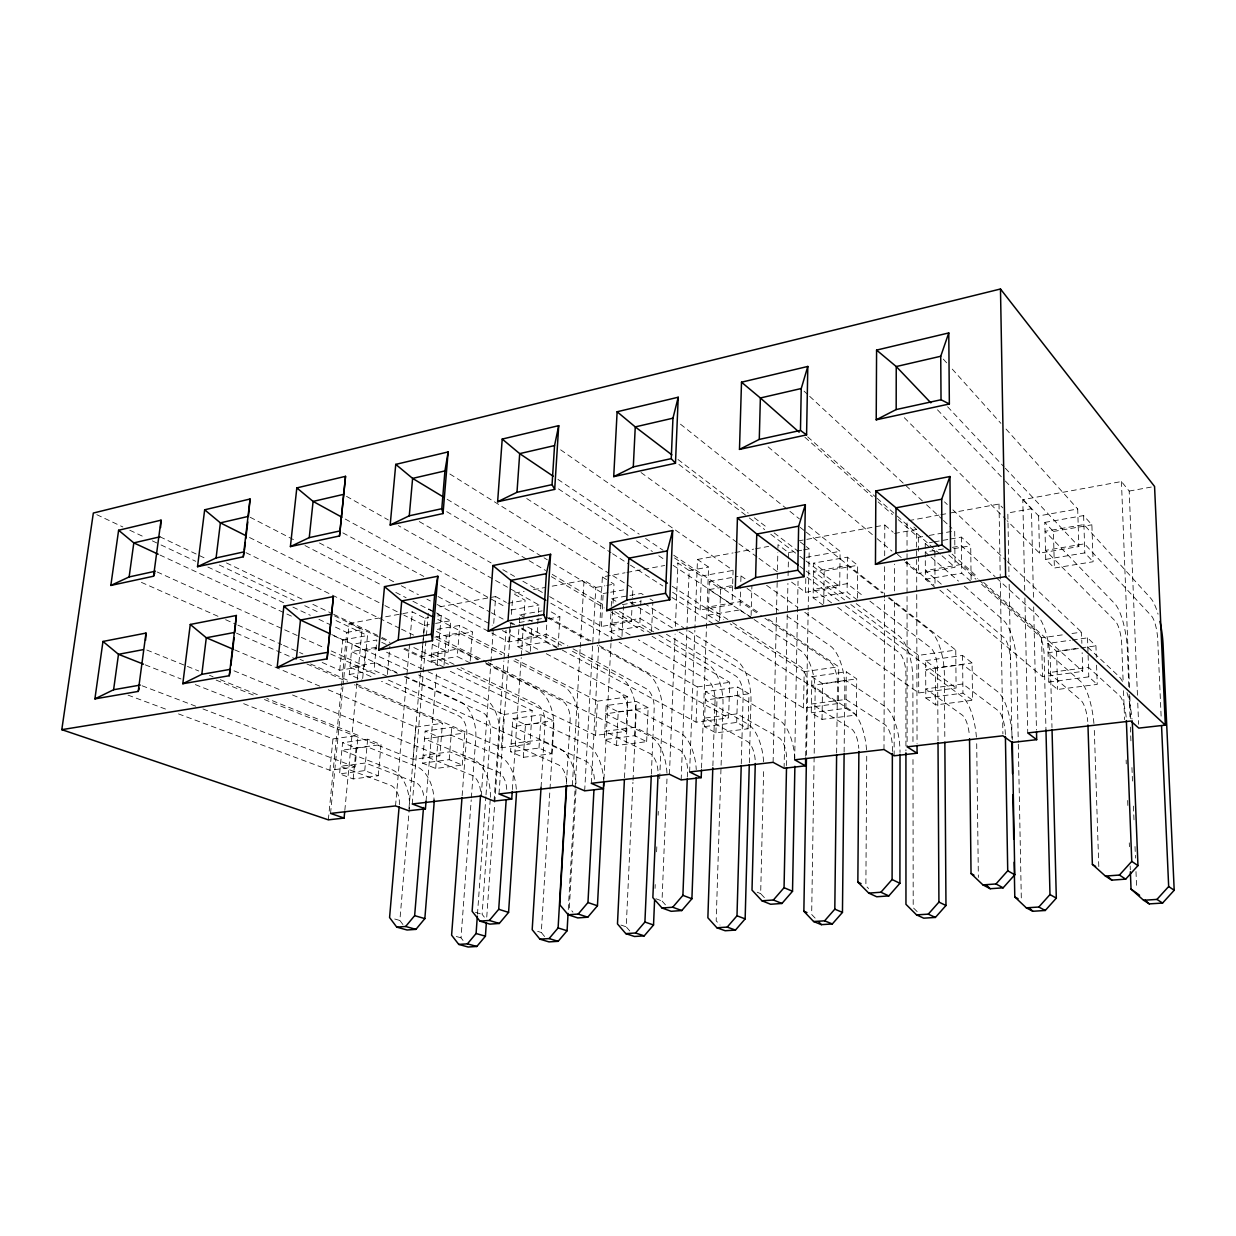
<?xml version="1.0" encoding="UTF-8"?>
<svg xmlns="http://www.w3.org/2000/svg" width="1236" height="1236" viewBox="0 0 1236 1236"><rect width="100%" height="100%" fill="white"/><g stroke="black" fill="none" stroke-linecap="round" stroke-linejoin="round"><path stroke-width="0.75" stroke-dasharray="5 3.75" d="M892.377 751.442L892.377 747.625A19.127 7.571 83 0 0 884.652 724.435L845.98 699.421L811.403 704.01L851.048 728.576A18.942 7.787 83 0 1 858.788 748.305M894.138 755.799L894.431 598.626M894.447 590.962L894.493 564.126M883.987 749.526L884.528 599.862M884.543 597.946L884.652 565.331M884.682 555.736L884.806 525.037L798.827 540.843M866.73 756.216L865.88 885.826L868.599 888.56M856.424 715.011L856.718 678.888L846.274 671.812L811.851 676.664L811.264 712.786L822.048 719.383L856.424 715.011L845.887 708.305L811.264 712.786M857.398 598.085L857.676 565.315L847.433 557.158L813.69 563.091L813.118 597.807L823.686 605.485M844.126 752.137L844.806 688.406A34.515 14.415 82 0 0 830.407 646.073L784.783 614.539M845.887 708.305L846.274 671.812M857.382 600.016L847.077 592.198L847.433 557.158M836.648 752.987L837.452 683.585A17.273 7.215 82 0 0 830.206 662.311L760.743 615.466M679.136 632.09L803.539 708.073L838.348 703.5L838.78 666.76L767.34 618.479M791.596 582.141L805.563 592.307L839.707 586.59L840.109 551.318L808.483 526.134M822.048 719.383L822.558 683.601L811.851 676.664M823.717 603.585L824.18 571.109L813.69 563.091M803.539 708.073L804.173 671.689L730.167 623.778M805.563 592.307L805.826 577.598M805.671 756.231L808.128 612.237M808.159 610.321L809.209 548.877L806.243 546.575M806.49 755.15L807.633 687.679A17.119 7.401 82.1 0 0 800.31 666.621L729.441 620.565M794.671 759.831L797.436 613.844M797.467 611.913L798.054 581.183M784.087 768.267L787.919 583.423M788.074 575.713L788.398 560.31M788.444 558.394L788.553 552.616L778.016 544.659L777.892 550.437M786.544 765.578L786.668 759.862A18.509 8.266 83.1 0 0 778.634 737.49L736.965 713.852L704.644 718.116L747.147 741.353A18.324 8.467 83.1 0 1 755.211 760.387M773.103 762.334L777.846 552.368M764.389 897.63L760.665 893.643L763.709 767.958M748.043 728.776L748.985 693.767L737.737 687.092L705.571 691.619L704.35 726.629L715.907 732.855L748.043 728.776L736.702 722.442L704.35 726.629M751.117 615.404L751.921 585.462M749.325 762.797L750.978 701.136A33.496 15.512 82.1 0 0 736.131 660.163L685.223 628.753M736.702 722.442L737.737 687.092M751.071 617.274L739.978 609.889L740.673 585.849M740.812 581.569L740.967 575.899L735.389 576.872M741.26 763.863L743.145 696.548A16.763 7.771 82.1 0 0 735.667 675.953L666.467 634.3M562.225 650.059L696.084 722.179L728.591 717.915L729.688 682.318L652.067 636.324M672.585 592.245L700.132 609.951L732.052 604.605L732.639 585.601M732.685 583.701L733.102 570.399L559.29 448.884M712.878 765.81L715.041 700.41A16.624 7.926 82.1 0 0 707.486 680.032L638.348 639.738M715.907 732.855L717.05 698.185L705.571 691.619M719.584 620.549L720.603 589.016L709.387 581.461L708.213 615.142L719.522 622.403M696.084 722.179L697.351 686.938L619.082 642.226M700.132 609.951L701.353 576.053L674.269 557.791M701.538 768.066L708.552 567.061L697.475 559.46L694.926 628.382M687.309 777.058L687.525 771.341M689.626 771.959L694.864 630.298M681.16 779.916L689.178 570.568L677.977 563.044L674.192 563.74M665.447 904.845L662.017 900.982L666.976 778.989M669.448 774.292L675.103 634.099M675.412 626.42L677.977 563.044M655.065 888.406L655.235 884.559M656.61 851.82L656.841 846.042M658.139 815.219L658.309 811.372M659.684 778.634L662.419 713.157A32.538 16.47 82.1 0 0 647.185 673.45L597.204 645.547M646.644 741.662L648.158 707.687L636.231 701.384L606.103 705.617L604.342 739.591L616.548 745.478L646.644 741.662L634.64 735.667L604.342 739.591M651.557 631.519L652.84 602.643M651.341 774.107L654.184 708.784A16.284 8.25 82.1 0 0 646.505 688.838L569.58 646.953M624.489 777.799L627.641 712.43A16.145 8.389 82.1 0 0 619.9 692.67M634.64 735.667L636.231 701.384M651.465 633.435L639.723 626.451L641.098 597.112M629.773 930.955L626.219 926.815L632.94 782.264M633.033 780.349L635.999 716.741A32.26 16.748 82.1 0 0 620.657 677.421L571.681 650.862M616.548 745.478L618.216 711.828L606.103 705.617M621.971 636.339L623.485 605.81M457.104 668.46L595.613 735.374L626.034 731.372L627.703 696.872L545.339 653.226M549.634 596.633L601.422 626.467L631.333 621.461L632.477 597.467M632.569 595.628L632.925 588.243L610.043 573.967M621.878 638.24L609.951 631.38L611.14 608.282M611.248 606.366L611.65 598.657L641.268 593.45L644.172 595.273M603.971 779.144L610.97 643.415M611.063 641.499L612.639 610.908M613.041 603.261L614.014 584.149L609.642 581.445M584.674 790.839L595.798 587.44L584.041 580.317L552.214 586.158M591.287 783.315L598.672 645.733M598.765 643.832L602.365 576.949L625.045 572.778M595.613 735.374L597.436 701.183L515.026 658.973M601.422 626.467L603.183 593.543L553.898 563.77M568.282 909.557L575.034 790.051M575.142 788.12L578.726 724.512A31.642 17.304 82.1 0 0 563.168 686.011L511.998 659.9M576.007 789.371L569.332 907.873L572.948 912.168M566.443 783.779L570.12 720.341A15.836 8.667 82.1 0 0 562.272 700.997L481.824 660.951M572.361 785.509L580.101 649.348M580.209 647.432L584.041 580.317M551.596 753.744L553.589 720.758L541.09 714.779L512.816 718.749L510.576 751.735L523.322 757.328L551.596 753.744L538.989 748.058L510.576 751.735M558.085 646.752L559.908 616.81L550.746 611.65M544.597 936.517L541.291 932.485L549.881 790.994M549.989 789.093L553.713 727.911A31.379 17.536 82.1 0 0 538.062 689.765L484.62 663.191M538.989 748.058L541.09 714.779M557.977 648.622L545.679 641.994L546.745 624.999M541.059 787.301L544.999 723.786A15.697 8.776 82.1 0 0 537.119 704.628L460.982 667.703M356.54 684.157L501.461 747.734L529.997 743.979L532.16 710.499L447.2 669.835M491.743 633.048L508.799 641.963L536.887 637.266L538.355 614.477M538.479 612.592L538.973 604.991L398.394 525.64M523.322 757.328L525.47 724.636L512.816 718.749M530.29 651.279L531.99 625.308M530.167 653.133L517.699 646.613L519.228 624.165M519.352 622.295L519.862 614.817L542.125 610.893M512.368 789.526L521.221 657.583M521.36 655.683L523.662 621.26M523.786 619.344L525.068 600.217L512.909 593.388L524.141 591.318M501.461 747.734L503.763 714.547L418.618 674.949M508.799 641.963L509.85 626.915M499.004 793.975L508.274 660.256M508.413 658.34L510.406 629.68M510.53 627.78L510.931 622.048M511.457 614.4L512.646 597.204M484.327 917.143L482.117 914.362L490.259 799.136M494.045 801.098L503.871 660.92M504.01 659.004L506.034 630.205M486.752 917.066L494.647 804.157M494.786 802.241L499.468 735.265A30.792 18.03 82.1 0 0 483.647 697.892L424.705 670.159M481.237 796.03L490.8 663.686M490.939 661.77L493.164 631.086M493.72 623.408L495.667 596.555L437.961 607.17M477.467 914.238L485.872 796.757M486.011 794.841L490.553 731.279A15.404 9.023 82.1 0 0 482.581 712.508L404.296 676.555M463.052 940.457L461.013 937.83L471.225 799.816M471.364 797.9L475.767 738.479A30.529 18.231 82.1 0 0 459.869 701.445L405.655 676.525M462.279 765.084L464.721 733.025L451.743 727.355L425.138 731.094L422.48 763.137L435.705 768.452L462.279 765.084L449.209 759.676L422.48 763.137M470.19 661.075L472.399 631.951L459.715 625.401L433.512 630.02M462.14 795.69L466.775 734.555A15.28 9.116 82.1 0 0 458.757 715.938L381.522 681.314M449.209 759.676L451.743 727.355M470.051 662.898L457.274 656.61L459.715 625.401M435.705 768.452L438.255 736.687L425.138 731.094M444.018 665.231L446.32 636.463L435.118 630.823M264.473 699.545L413.04 759.337L439.861 755.814L442.457 723.292L354.454 684.775M404.45 648.251L421.739 656.532L448.143 652.114L450.661 620.735L436.941 613.659M443.863 667.146L430.947 660.951L432.306 644.574M426.049 801.191L436.54 672.847M437.158 665.184L441.221 615.374L436.509 612.932M413.04 759.337L415.775 727.092L327.015 689.24M421.739 656.532L422.975 641.886M423.129 640.063L423.593 634.578M423.747 632.739L424.365 625.416L403.801 615.08M408.931 808.838L422.774 644.976M422.944 643.075L425.03 618.294L412.376 611.866L380.75 617.676M402.936 924.543L399.861 920.465L409.332 808.375A32.46 20.549 83.8 0 0 391.858 769.673L341.878 750.221L366.953 746.76L416.517 766.505A32.739 20.332 83.8 0 1 434.052 800.016M412.252 803.987L423.191 673.914M423.345 671.998L426.235 637.575M426.405 635.659L428.645 608.885L434.933 612.129M395.535 805.918L406.706 677.189M406.876 675.273L409.873 640.681M410.043 638.765L412.376 611.866M378.231 775.76L381.043 744.582L367.648 739.19L342.604 742.712L339.576 773.875L353.172 778.943L378.231 775.76L364.744 770.615L339.576 773.875M387.378 674.454L389.912 646.212M364.744 770.615L367.648 739.19M387.208 676.339L374.029 670.36L376.841 640.001L352.136 644.342L349.216 674.47L362.488 680.356M353.172 778.943L356.092 748.027L342.604 742.712M362.673 678.487L365.315 650.476L352.136 644.342M178.494 713.898L329.873 770.26L355.103 766.953L358.1 735.327L266.791 698.448M322.179 662.481L339.73 670.267L364.62 666.096L367.509 635.551L334.384 619.792M344.829 810.383L362.055 629.68L349.124 623.5L343.114 684.883M328.343 819.854L341.291 687.911M341.476 685.995L346.729 632.446L332.839 625.91M330.553 813.427L342.928 686.799M329.873 770.26L332.963 738.912L241.808 702.944M339.73 670.267L342.712 639.97L332.268 635.119M349.124 623.5L378.896 618.031M533.504 589.603L544.736 587.548M626.93 572.438L642.056 569.657M643.941 569.302L664.736 565.485M697.475 559.46L733.072 552.925M734.941 552.585L753.666 549.139M755.551 548.799L768.653 546.389M908.893 520.603L938.927 515.088M940.812 514.732L948.321 513.357M950.19 513.017L999.012 504.041L1002.798 507.872M1024.721 590.267L1022.805 499.668L1121.438 481.546L1129.194 491.063L1137.46 695.358M346.729 632.446L362.055 629.68M425.03 618.294L428.629 617.645M437.637 616.022L441.221 615.374M507.903 603.322L525.068 600.217M595.798 587.44L604.914 585.802M606.737 585.462L614.014 584.149M689.178 570.568L708.552 567.061M788.553 552.616L801.7 550.236M803.57 549.896L809.209 548.877M894.555 533.458L916.602 529.471L917.05 743.562M1033.45 597.251L1031.442 508.722L1007.834 512.986L1009.009 576.625M1129.194 491.063L1154.563 486.474M342.712 639.97L367.509 635.551M424.365 625.416L433.759 623.747M435.628 623.408L450.661 620.735M511.024 609.966L538.973 604.991M603.183 593.543L608.761 592.554M610.615 592.229L623.624 589.896M701.353 576.053L733.102 570.399M806.181 557.374L840.109 551.318M898.232 519.63L918.333 537.382L927.433 535.76M929.24 535.435L954.702 530.893L955.026 567.293L918.425 573.411L905.169 562.241M1005.362 481.036L1038.626 515.937L1077.699 508.985L1078.858 546.559L1039.522 553.141L1007.062 520.634M709.387 581.461L733.535 577.212M935.049 587.409L925.362 579.251L925.239 543.469L932.469 542.187M934.277 541.878L948.738 539.329M950.546 539.004L961.376 537.104L970.708 545.756L971.11 579.669M1044.806 522.411L1083.617 515.582L1091.882 524.806L1093.118 561.747L1054.385 568.035L1045.733 559.367L1044.806 522.411L1053.427 531.449L1054.385 568.035M376.161 647.309L351.426 651.604L396.91 672.508M434.763 637.158L459.128 632.925L501.77 654.678M519.336 622.48L545.354 617.969M622.357 604.62L640.897 601.407M731.434 585.71L709.109 589.572L752.446 618.448M943.362 548.938L925.27 552.09L929.596 555.876M952.415 547.378L961.469 545.802L995.073 576.64M365.315 650.476L376.671 648.514M446.32 636.463L472.399 631.951M548.846 618.726L559.908 616.81M720.603 589.016L731.681 587.1M824.18 571.109L857.676 565.315M932.114 549.526L934.864 551.967L938.634 551.302M953.728 548.691L970.708 545.756M1053.427 531.449L1091.882 524.806M518.224 638.888L546.173 634.207L567.911 646.042M349.216 674.47L374.029 670.36M430.947 660.951L457.274 656.61M517.699 646.613L545.679 641.994M609.951 631.38L639.723 626.451M708.213 615.142L739.978 609.889M813.118 597.807L847.077 592.198M925.362 579.251L961.747 573.241L971.141 581.553M1045.733 559.367L1084.822 552.909L1093.118 561.747M332.963 738.912L358.1 735.327M415.775 727.092L442.457 723.292M503.763 714.547L532.16 710.499M597.436 701.183L627.703 696.872M697.351 686.938L729.688 682.318M804.173 671.689L838.78 666.76M850.801 604.528L918.626 655.374L955.768 650.074L956.092 688.035L918.719 692.948L804.234 611.975M981.631 584.304L1041.562 637.838L1062.481 634.856M1071.998 633.496L1081.515 632.137L1081.871 643.353M925.656 660.642L962.581 655.451L972.083 662.944L972.531 700.256L935.683 704.937L925.795 697.954L925.656 660.642L935.482 668.012L972.083 662.944M1096.579 665.138L1097.228 684.42L1057.614 689.456L1048.808 682.025L1047.834 643.446L1070.53 640.248M1072.415 639.985L1087.541 637.853L1095.93 645.841L1096.332 657.413M356.092 748.027L381.043 744.582M438.255 736.687L464.721 733.025M525.47 724.636L553.589 720.758M618.216 711.828L648.158 707.687M717.05 698.185L748.985 693.767M822.558 683.601L856.718 678.888M1047.834 643.446L1056.595 651.279L1079.074 648.174M1080.959 647.911L1095.93 645.841M1078.364 648.56L1048.066 652.732L1080.295 681.144A40.525 12.19 82.7 0 1 1093.922 723.493M939.901 590.175L1042.489 676.695L1082.736 671.411L1082.149 652.701M925.795 697.954L962.952 693.133L972.531 700.256M1048.808 682.025L1088.792 676.849L1097.228 684.42M394.717 919.012L399.861 920.465M456.316 936.502L461.013 937.83M475.458 912.322L482.117 914.362M537.66 931.372L541.291 932.485M620.966 925.069L626.219 926.815M655.899 898.742L662.017 900.982M128.019 695.111L167.679 709.866M142.078 685.764L195.782 706.22M202.951 708.954L355.103 766.953M145.292 664.875L181.043 678.981M195.334 684.62L232.878 699.421M146.837 650.028L198.764 670.994M209.502 675.319L213.086 676.772M220.24 679.661L259.637 695.559M216.145 680.094L253.735 695.219M757.205 892.237L760.665 893.643M233.975 670.793L281.901 690.584M292.546 694.987L439.861 755.814M234.701 649.873L319.908 686.212M299.993 659.344L303.531 660.905M310.591 663.995L349.479 681.051M236.524 633.172L296.377 659.36M306.93 663.979L347.409 681.7M141.414 582.372L218.633 616.594M225.647 619.715L236.184 624.381M237.945 625.153L281.808 644.589M283.569 645.377L302.882 653.937M370.985 676.586L349.927 667.146L374.709 662.975L397.328 673.357M330.692 654.014L377.892 675.319M388.382 680.047L529.997 743.979M157.204 571.99L299.591 636.586M301.337 637.39L324.187 647.757M331.233 650.939L364.62 666.096M331.742 634.562L409.935 670.916M159.923 555.01L293.967 617.32M96.81 514.686L122.843 526.953M129.78 530.229L145.4 537.583M152.337 540.858L159.289 544.134M161.02 544.952L195.736 561.298M207.88 567.03L285.979 603.832M292.917 607.108L310.282 615.281M318.95 619.375L331.109 625.092M386.559 652.206L422.975 669.34M160.016 536.81L207.092 559.213M219.297 565.022L294.276 600.696M304.736 605.686L320.433 613.149M381.739 642.334L388.289 645.439M226.451 562.921L302.496 599.383M312.863 604.342L331.866 613.458M333.596 614.292L380.255 636.648M381.986 637.482L388.907 640.804M334.523 615.914L379.591 637.482M381.321 638.317L389.989 642.457M403.863 649.101L438.533 665.694M413.813 647.54L448.452 664.273M454.06 664.35L431.58 653.442L457.876 649.024L480.124 660.101M245.979 552.662L399.769 628.321M401.499 629.17L413.596 635.119M432.6 644.466L448.143 652.114M436.339 639.197L477.714 659.761M436.524 636.818L486.49 661.739M488.205 662.604L626.034 731.372M249.533 537.505L383.222 604.728M384.937 605.594L402.086 614.215M437.76 619.406L508.15 655.466M250.136 517.251L296.408 541.136M304.983 545.555L382.109 585.354M395.814 592.43L406.103 597.73M412.948 601.268L435.242 612.778M319.475 542.975L394.531 582.218M401.345 585.787L418.401 594.701M426.93 599.166L430.344 600.943M437.173 604.512L490.043 632.152M438.023 596.524L492.222 625.2M502.372 630.576L539.638 650.275M342.835 532.855L423.824 576.439M440.711 585.509L489.641 611.851M491.325 612.747L503.145 619.112M509.881 622.743L513.264 624.551M521.7 629.093L536.887 637.266M511.395 622.666L514.794 624.504M521.561 628.151L560.541 649.147M527.787 627.069L561.561 645.377M345.23 519.043L505.957 607.185M519.862 614.817L522.952 616.517M529.132 619.9L532.237 621.6M495.667 596.555L506.374 602.473M548.83 617.413L590.839 640.897M599.228 645.594L728.591 717.915M547.208 617.645L588.861 640.897M346.513 496.347L388.351 519.97M550.808 603.214L612.423 638.409M419.298 521.577L491.14 562.952M502.836 569.688L514.531 576.424M522.89 581.229L542.944 592.786M630.113 634.933L610.368 623.423L640.093 618.433L659.87 630.329M551.349 576.625L604.188 607.942M610.8 611.851L643.817 631.426M446.737 511.642L527.494 559.692M529.147 560.665L545.617 570.476M552.214 574.4L603.307 604.79M614.848 611.65L631.333 621.461M619.437 611.449L657.166 633.991M658.803 634.964L708.027 664.365A33.202 15.836 82.1 0 1 722.998 704.937L716.185 920.82L720.032 925.069M447.108 499.251L542.388 556.818M544.041 557.807L547.316 559.8M611.65 598.657L616.084 601.345M630.036 602.102L636.571 606.103M638.209 607.108L677.498 631.102M602.365 576.949L608.189 580.549M644.172 603.431L683.585 627.749M449.842 473.991L608.406 572.948M650.012 598.904L652.917 600.727M671.998 597.452L713.991 624.211M715.613 625.246L838.348 703.5M526.721 498.541L611.001 552.677M612.608 553.728L628.815 564.141M630.437 565.176L662.851 586.003M672.245 586.281L723.74 619.607M727.834 619.514L708.506 606.953L740.225 601.623L759.167 614.4M558.44 488.884L628.521 535.605M636.478 540.904L652.407 551.519M658.788 555.767L663.562 558.95M673.11 565.331L732.052 604.605M754.053 619.514L800.604 650.538A34.191 14.77 82.1 0 1 815.142 692.438L811.666 914.455L816.532 919.553M557.93 479.398L639.213 534.168M645.578 538.463L663.114 550.283M673.682 555.196L759.414 613.118M747.023 588.444L778.495 610.182M740.967 575.899L745.694 579.19M766.598 585.354L797.962 607.54M641.051 472.554L737.274 542.604M738.834 543.732L757.452 557.281M759.012 558.409L777.629 571.974M831.596 602.874L813.257 589.356L847.17 583.67L863.856 596.494M837.714 607.37L898.85 652.392A17.644 6.783 82 0 1 905.926 674.176L905.926 750.885M807.015 577.088L839.29 601.113M845.439 605.686L956.092 688.035M799.924 566.397L804.559 569.873M806.088 571.017L844.636 599.908M850.105 599.058L813.551 571.465L847.355 565.594L882.149 593.002M856.208 603.662L898.866 635.845A35.257 13.55 82 0 1 912.879 679.167L912.971 742.542M678.904 464.442L747.811 516.787M749.34 517.961L764.667 529.595M770.785 534.246L798.348 555.18M799.893 556.339L804.481 559.831M806.011 560.99L839.707 586.59M677.992 459.514L748.197 513.11M754.3 517.76L768.035 528.251M774.138 532.901L798.549 551.55M869.928 601.159L930.615 647.803A17.814 6.582 82 0 1 937.599 669.819L938.016 740.843M800.31 541.986L804.76 545.431M888.19 597.76L930.553 631.117A35.597 13.133 82 0 1 944.381 674.902L944.829 740.225M800.14 527.355L804.682 530.924M806.196 532.113L883.246 592.878M889.287 597.652L955.768 650.074M680.48 424.18L799.445 518.935M768.112 446.86L875.691 537.428M877.158 538.68L891.898 551.086M897.413 554.331L904.737 560.511M906.204 561.747L934.045 585.231M941.291 584.134L925.331 570.553L961.654 564.45L977.398 578.556M947.085 589.078L1003.647 637.266A18.2 6.072 82 0 1 1010.415 659.808M884.806 525.037L893.164 532.252M931.048 557.127L958.518 581.121M964.312 586.158L1003.354 620.24A36.369 12.144 82 0 1 1016.764 665.076L1018.263 742.249M804.883 437.25L872.384 496.826M878.132 501.893L892.485 514.562M925.239 543.469L930.739 548.32M807.68 436.833L875.567 496.949M877.019 498.216L895.791 514.856M897.243 516.123L940.581 554.5M942.017 555.783L955.026 567.293M913.867 527.03L916.602 529.471M978.835 579.823L1037.483 632.384A18.386 5.84 82 0 1 1044.142 655.157L1045.965 729.858M948.815 554.979L975.915 579.205M952.044 554.068L977.892 577.274M983.64 582.434L1082.736 671.411M996.479 577.938L1037.097 615.204A36.74 11.665 82 0 1 1050.291 660.518L1051.99 727.587M804.064 391.132L808.298 395.041M809.704 396.354L925.131 503.469M926.552 504.767L942.033 519.135M943.439 520.449L951.89 528.282M1087.834 647.247L1118.704 676.2A40.973 11.572 82.7 0 1 1123.03 682.488M944.489 501.862L947.286 504.52M952.879 509.835L1006.011 560.356M1007.402 561.685L1081.515 632.137M917.158 911.612L913.203 907.688L912.987 757.9M904.288 417.675L1005.718 519.274M937.491 409.827L1004.034 479.645M1022.805 499.668L1031.442 508.722M947.595 406.752L1004.034 466.868M1005.347 468.259L1078.858 546.559M943.3 359.104L947.147 363.384M952.261 369.101L1000.897 423.345M1006.027 429.046L1077.699 508.985M1161.114 716.123L1157.715 639.553A19.003 4.99 82 0 0 1151.442 615.93L1084.528 543.825L1045.502 550.375L1115.335 621.136A18.803 5.268 82 0 1 1121.732 644.497L1123.122 681.082M1137.769 703.068L1138.619 724.265M1121.438 481.546L1129.534 688.452M1129.828 696.115L1130.724 719.105M1128.792 686.66L1127.371 650.059A37.574 10.521 82 0 0 1114.687 603.601L1045.023 531.31L1083.91 524.574L1150.685 598.224A37.961 9.965 82 0 1 1158.055 614.168M1129.101 694.369L1129.998 717.483M1130.368 727.108L1130.971 742.527M1131.944 767.571L1132.47 781.044M1133.443 806.088L1134.045 821.507M1135.019 846.536L1135.467 858.093M1135.992 871.581L1136.672 888.916M1123.493 690.708L1124.59 719.599M1126.135 760.047L1126.274 763.894M1127.665 800.48L1127.881 806.258M1129.271 842.859L1129.426 846.706M1130.152 865.957L1130.307 869.82M1098.789 866.59L1094.323 730.26A40.525 12.19 82.7 0 0 1094.169 726.907M1083.617 515.582L1084.822 552.909M1087.541 637.853L1088.792 676.849M1056.595 651.279L1057.614 689.456M1038.626 515.937L1039.522 553.141M1041.562 637.838L1042.489 676.695M1033.667 606.876L1036.463 730.043M1024.891 597.977L1027.749 732.933M1018.309 744.18L1021.353 900.472M1009.163 584.334L1012.037 740.534M999.012 504.041L1002.89 733.875M976.703 743.686L978.356 877.467M961.376 537.104L961.747 573.241M962.581 655.451L962.952 693.133M934.864 551.967L935.034 585.54M935.482 668.012L935.683 704.937M918.333 537.382L918.379 554.454M918.379 556.339L918.425 573.411M918.626 655.374L918.719 692.948M907.023 522.874L907.039 551.843M907.039 553.774L907.039 559.568M907.039 561.499L907.116 746.853M399.305 804.698A16.238 10.274 83.8 0 0 390.483 785.246L340.317 766.305L365.454 762.983L415.188 782.218A16.392 10.182 83.8 0 1 424.056 799.043M490.368 797.282A33.403 19.838 83.6 0 0 473.033 759.228L424.504 738.819L451.125 735.142L499.159 755.876A33.712 19.591 83.6 0 1 516.37 790.468M506.729 789.387A16.871 9.811 83.6 0 0 498.031 772.021L449.827 751.828L423.129 755.35L471.843 775.235A16.717 9.934 83.6 0 1 480.588 792.446M576.038 783.562A34.407 19.003 83.5 0 0 559.074 748.166L512.276 726.706L540.58 722.797L586.791 744.597A34.732 18.725 83.4 0 1 603.631 780.349M594.377 779.159A17.381 9.378 83.4 0 0 585.879 761.206L539.499 739.962L511.117 743.717L558.1 764.62A17.227 9.517 83.5 0 1 566.66 782.403M666.946 773.01A35.473 18.046 83.3 0 0 650.445 736.424L605.671 713.805L635.845 709.649L679.908 732.624A35.829 17.706 83.3 0 1 696.254 769.611M687.494 768.298A17.937 8.868 83.3 0 0 679.244 749.711L635.026 727.324L604.775 731.326L649.703 753.357A17.752 9.023 83.3 0 1 658.031 771.727M763.601 761.809A36.616 16.902 83.1 0 0 747.625 723.925L705.277 700.055L737.49 695.605L779.004 719.893A36.987 16.516 83.1 0 1 794.794 758.193M866.529 749.866A37.837 15.574 83 0 0 851.218 710.607L811.697 685.362L846.181 680.603L884.713 706.297A38.223 15.11 83 0 1 900.024 752.415M976.394 737.12A39.135 14.013 82.9 0 0 961.855 696.378L925.687 669.634L962.674 664.52L997.684 691.758A39.552 13.488 82.8 0 1 1012.284 739.622M1005.362 734.555A19.791 6.752 82.8 0 0 997.977 710.484L962.859 683.971L925.764 688.885L962.041 714.902A19.591 7.014 82.9 0 1 969.379 735.389M1126.969 692.577A40.973 11.572 82.7 0 1 1132.006 719.074M1126.15 717.096A20.502 5.794 82.7 0 0 1119.43 695.544L1088.483 667.363L1048.576 672.631L1080.882 700.287A20.286 6.103 82.7 0 1 1087.757 721.577"/><path stroke-width="1.5" d="M858.881 751.503L857.846 882.118L868.753 893.118L876.726 896.764L888.823 895.899L899.916 883.292L900.024 754.346M868.753 893.118L880.913 892.237L892.098 879.522L892.361 753.357M875.459 564.373L895.945 553.079L896.007 507.811L875.845 490.955L949.943 476.524L950.546 551.441L875.459 564.373L875.845 490.955M876.216 419.807L896.177 409.549L896.239 366.551L876.587 350.097L948.769 332.932L949.356 403.987L876.216 419.807L876.587 350.097M806.428 758.997L803.863 911.272L813.612 921.531L821.399 924.652L832.322 923.956L842.458 912.4L844.111 754.068M813.612 921.531L824.613 920.82L834.81 909.171L836.617 754.918M327.092 658.865L333.396 596.586L283.863 606.227L277.158 667.471L327.092 658.865L333.396 596.586M804.033 576.687L805.331 504.69L737.428 517.915L735.312 588.521L804.033 576.687L797.792 570.229L798.641 526.165L805.331 504.69M806.583 434.887L807.803 366.443L741.507 382.202L739.483 449.394L806.583 434.887L800.465 430.437L759.275 439.413L739.483 449.394M701.476 769.982L701.198 777.645L689.626 771.959L773.103 762.334L784.087 768.267L805.501 765.841L805.64 758.162M800.465 430.437L801.252 388.521L807.803 366.443M755.273 763.493L752.013 890.121L762.009 900.812L770.615 904.258L781.94 903.47L792.523 891.28L794.887 766.32M762.009 900.812L773.396 899.993L784.057 887.695L786.513 767.494M712.817 767.741L707.873 917.776L716.88 927.757L725.161 930.739L735.451 930.09L745.154 918.889L749.279 764.729M735.312 588.521L755.613 577.598L756.772 534.045L737.428 517.915M759.275 439.413L760.372 397.977L741.507 382.202M716.88 927.757L727.216 927.093L736.996 915.799L741.214 765.779M658.046 774.74L652.855 897.63L662.032 908.012L671.163 911.303L681.778 910.546L691.913 898.757L696.239 777.568M662.032 908.012L672.708 907.239L682.905 895.358L687.231 778.974M669.804 599.815L665.54 593.326L667.332 550.901L672.693 530.522L610.244 542.681L606.66 610.692L669.804 599.815L672.693 530.522M675.474 463.253L671.241 458.633L672.956 418.185L678.224 397.235L617.119 411.758L613.72 476.617L675.474 463.253L678.224 397.235M624.396 779.715L617.475 923.91L625.802 933.628L634.516 936.486L644.219 935.868L653.535 924.991L654.586 899.962M625.802 933.628L635.536 932.995L644.914 922.041L651.264 776.023M606.66 610.692L626.76 600.109L628.815 558.162L610.244 542.681M613.72 476.617L633.295 466.914L635.258 426.899L617.119 411.758M566.644 785.323L559.738 904.675L568.189 914.779L577.768 917.915L587.749 917.205L597.452 905.787L603.879 781.059M568.189 914.779L578.201 914.053L587.965 902.527L593.96 789.758M541.059 787.301L532.191 929.688L539.9 939.159L548.985 941.894L558.147 941.322L567.092 930.754L568.066 913.419M145.57 640.279L145.987 633.079L102.974 641.453L94.894 698.881L138.216 691.418L139.251 688.236M539.9 939.159L549.093 938.572L558.1 927.942L566.335 785.694M160.587 527.571L161.035 520.171L118.61 530.259L110.838 585.447L153.558 576.208L154.824 572.871M546.374 621.075L550.592 554.284L492.963 565.516L488.158 631.117L546.374 621.075L543.794 614.601L546.389 573.689L550.592 554.284M554.686 489.394L558.718 425.647L502.218 439.074L497.629 501.739L554.686 489.394L552.059 484.636L554.547 445.578L558.718 425.647M480.541 795.289L472.137 911.303L479.923 921.129L489.889 924.126L499.282 923.462L508.583 912.384L516.293 796.169A33.712 19.591 83.6 0 0 516.416 792.384M479.923 921.129L489.348 920.449L498.711 909.294L506.157 799.939M426.049 801.191L425.416 808.854L412.252 803.987L481.237 796.03L494.045 801.098L511.735 799.089L512.245 791.442M462.001 797.606L451.603 935.158L458.741 944.397L468.135 947.008L476.802 946.467L485.424 936.208L486.351 922.813M488.158 631.117L508.011 620.843L510.839 580.379L492.963 565.516M497.629 501.739L516.988 492.299L519.692 453.627L502.218 439.074M458.741 944.397L467.424 943.84L476.092 933.504L477.328 916.17M399.135 806.614L389.572 917.545L396.756 927.124L407.046 929.997L415.914 929.364L424.844 918.611L433.913 805.563A32.739 20.332 83.8 0 0 434.052 800.016M432.492 640.696L431.349 634.238L434.639 594.732L437.838 576.239L384.489 586.636L378.664 649.981L432.492 640.696L437.838 576.239M443.029 513.558L441.793 508.707L444.929 470.916L448.143 451.928L395.752 464.381L390.174 525.006L443.029 513.558L448.143 451.928M396.756 927.124L405.655 926.475L414.647 915.644L423.515 807.525M378.664 649.981L398.239 640.016L401.715 600.943L384.489 586.636M390.174 525.006L409.27 515.798L412.608 478.394L395.752 464.381M190.267 624.458L236.354 615.482L234.778 632.399L206.304 637.761L190.267 624.458L182.804 683.724L229.263 675.721L230.421 669.325L201.823 674.331L182.804 683.724M204.666 509.804L250.074 499.004L248.421 516.37L220.394 522.859L204.666 509.804L197.528 566.691L243.276 556.787L244.249 551.812L216.084 557.961L197.528 566.691M1036.51 731.975L1036.68 739.669L1027.749 732.933L1130.801 721.036L1138.773 728.112L1165.316 725.115L1154.563 486.474L1000.48 288.992L93.333 513.048L61.8 729.657L328.343 819.854L344.087 818.062L344.643 812.299M339.514 535.96L345.539 476.323L296.825 487.896L290.398 546.59L339.514 535.96L345.539 476.323M277.158 667.471L296.455 657.799L300.472 620.024L283.863 606.227M290.398 546.59L309.247 537.629L313.094 501.414L296.825 487.896M229.263 675.721L236.354 615.482M243.276 556.787L250.074 499.004M230.854 665.632L234.114 637.93M244.481 549.943L245.361 542.48M245.794 538.757L247.772 521.963M201.823 674.331L206.304 637.761L232.924 649.116M216.084 557.961L220.394 522.859L246.103 535.775M138.216 691.418L145.987 633.079M153.558 576.208L161.035 520.171M94.894 698.881L113.604 689.734L118.486 654.308L102.974 641.453M110.838 585.447L129.131 576.934L133.812 542.882L118.61 530.259M949.356 403.987L941.029 399.753L940.735 356.262L948.769 332.932M950.546 551.441L941.986 545.045L941.693 499.205L949.943 476.524M905.926 752.817L905.957 904.335L916.556 914.887L928.267 914.146L938.927 902.095L938.016 742.759M916.556 914.887L923.74 918.178L935.389 917.436L945.973 905.494L944.845 742.156M969.534 738.695L971.032 873.558L982.944 884.899L995.984 883.956L1007.726 870.777L1005.393 736.471M982.944 884.899L990.206 888.73L1003.138 887.819L1014.787 874.764L1012.33 741.554M1014.153 862.249L1014.787 896.95L1026.297 907.827L1038.812 907.023L1049.982 894.57L1045.965 729.858M1026.297 907.827L1032.817 911.272L1045.239 910.484L1056.317 898.139L1052.037 729.503M1087.958 724.991L1092.377 864.366L1105.417 876.077L1119.414 875.057L1131.759 861.384L1126.367 720.542M1105.417 876.077L1111.813 880.125L1125.702 879.136L1137.954 865.602L1132.454 725.918A40.973 11.572 82.7 0 0 1132.161 720.804M1130.368 871.735L1131.033 889.07L1143.578 900.272L1156.942 899.406L1168.669 886.521L1161.546 725.702M1143.578 900.272L1149.295 903.887L1162.566 903.053L1174.2 890.275L1163.107 645.207A37.961 9.965 82 0 0 1159.924 621.445M160.016 536.81L133.812 542.882L158.193 554.207M343.16 494.462L313.094 501.414L341.847 517.189M444.929 470.916L412.608 478.394L443.817 497.258M554.547 445.578L519.692 453.627L553.156 476.184M672.956 418.185L635.258 426.899L671.89 454.863M801.252 388.521L760.372 397.977L799.151 432.183M940.735 356.262L896.239 366.551L930.847 402.843M129.131 576.934L155.442 571.186M309.247 537.629L339.467 531.032M409.27 515.798L441.793 508.707M516.988 492.299L552.059 484.636M633.295 466.914L671.241 458.633M896.177 409.549L941.029 399.753M143.283 649.626L118.486 654.308L143.5 664.18M331.047 614.261L300.472 620.024L330.012 633.759M434.639 594.732L401.715 600.943L432.615 616.764M546.389 573.689L510.839 580.379L545.802 600.356M667.332 550.901L628.815 558.162L667.425 583.16M798.641 526.165L756.772 534.045L798.394 565.238M941.693 499.205L896.007 507.811L938.819 546.049M113.604 689.734L140.286 685.068M296.455 657.799L327.185 652.423M398.239 640.016L431.349 634.238M508.011 620.843L543.794 614.601M626.76 600.109L665.54 593.326M755.613 577.598L797.792 570.229M895.945 553.079L941.986 545.045M61.8 729.657L1005.625 576.64L1165.316 725.115M425.416 808.854L408.776 810.739L395.535 805.918L330.553 813.427L344.087 818.062M701.198 777.645L681.16 779.916L669.448 774.292L591.287 783.315L603.477 788.707L584.674 790.839L572.361 785.509L499.004 793.975L511.735 799.089M917.05 745.493L917.066 753.203L894.138 755.799L883.987 749.526L794.671 759.831L805.501 765.841M1036.68 739.669L1012.083 742.45L1002.921 735.791L907.116 746.853L917.066 753.203M405.655 926.475L415.914 929.364M467.424 943.84L476.802 946.467M414.647 915.644L424.844 918.611M476.092 933.504L485.424 936.208M489.348 920.449L499.282 923.462M549.093 938.572L558.147 941.322M498.711 909.294L508.583 912.384M558.1 927.942L567.092 930.754M578.201 914.053L587.749 917.205M635.536 932.995L644.219 935.868M587.965 902.527L597.452 905.787M644.914 922.041L653.535 924.991M672.708 907.239L681.778 910.546M727.216 927.093L735.451 930.09M682.905 895.358L691.913 898.757M736.996 915.799L745.154 918.889M803.863 911.272L806.984 912.539M773.396 899.993L781.94 903.47M824.613 920.82L832.322 923.956M784.057 887.695L792.523 891.28M834.81 909.171L842.458 912.4M880.913 892.237L888.823 895.899M928.267 914.146L935.389 917.436M857.846 882.118L861.059 883.601M892.098 879.522L899.916 883.292M938.927 902.095L945.973 905.494M971.032 873.558L973.968 875.119M1014.787 896.95L1018.078 898.711M995.984 883.956L1003.138 887.819M1038.812 907.023L1045.239 910.484M1007.726 870.777L1014.787 874.764M1049.982 894.57L1056.317 898.139M1092.377 864.366L1095.606 866.436M1131.033 889.07L1139.592 895.25M1119.414 875.057L1125.702 879.136M1156.942 899.406L1162.566 903.053M1131.759 861.384L1137.954 865.602M1168.669 886.521L1174.2 890.275M1145.139 900.179L1149.295 903.887M1107.919 876.633L1111.813 880.125M1030.268 908.862L1032.817 911.272M986.251 884.976L990.206 888.73M818.958 922.102L821.399 924.652M1011.944 742.712L1012.516 773.566M1012.902 794.763L1013.721 839.12M1000.48 288.992L1005.625 576.64M603.678 781.832A34.732 18.725 83.4 0 1 603.601 786.22"/></g></svg>
